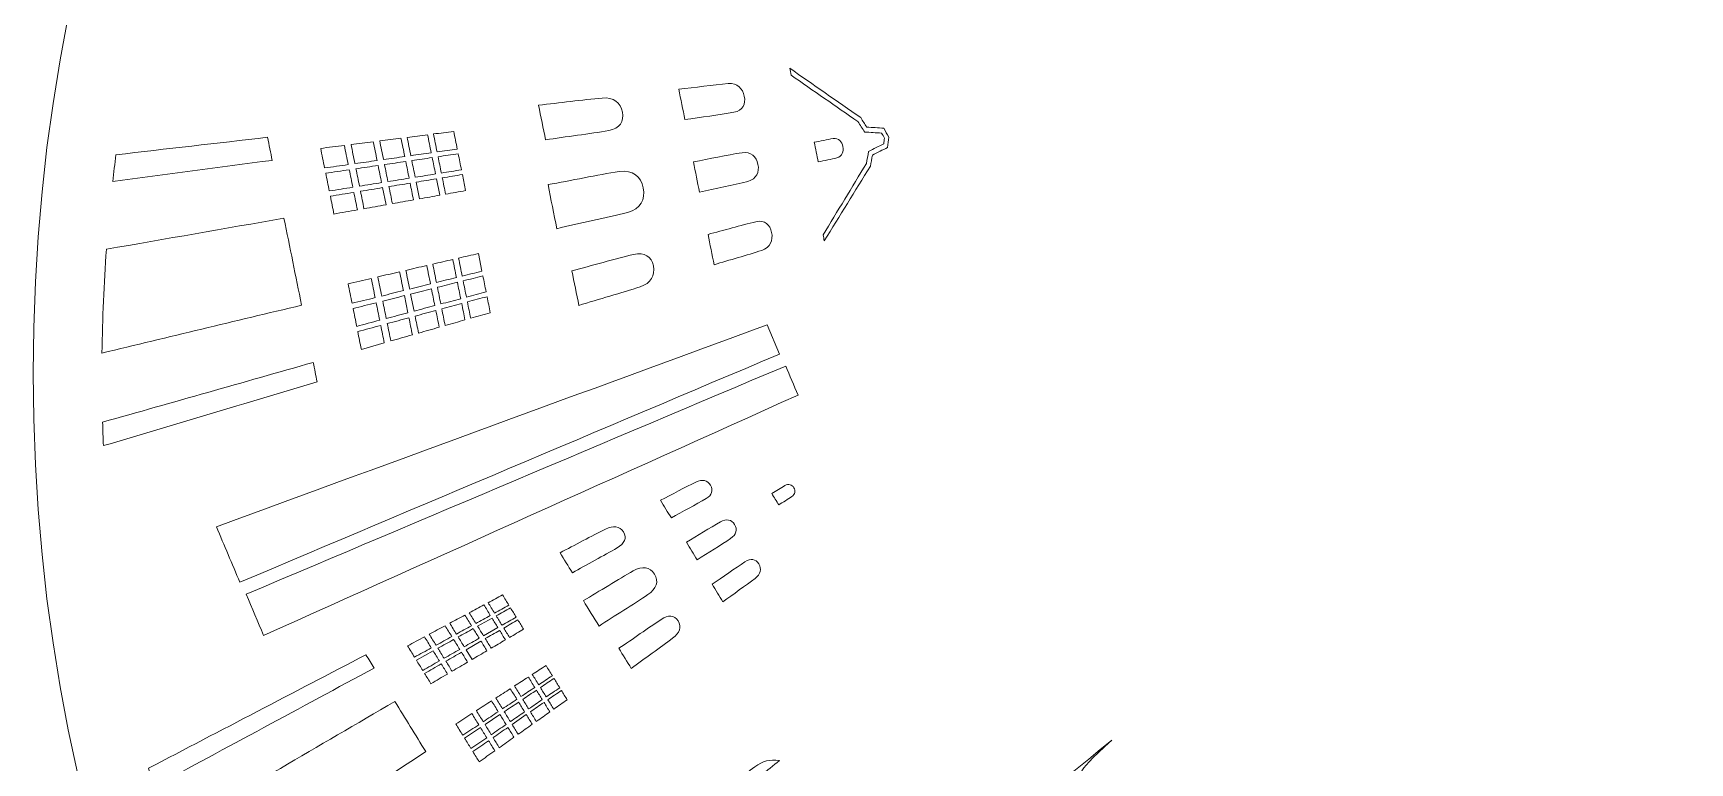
# Model space of a CAD drawing. Header units: millimetres. Extents: x -751 to 1411, y -446 to 1681.
# Drawn here: x -697.1 to -225.6, y -58 to 149.6 of the extents above; entities that cross this region are included whole.
import ezdxf

# ---------------------------------------------------------------- set-up
doc = ezdxf.new("R2010")
doc.units = ezdxf.units.MM
doc.header["$MEASUREMENT"] = 0
doc.layers.add('Layer 6', color=7, linetype='Continuous')

msp = doc.modelspace()

# ---------------------------------------------------------------- linework, layer by layer
at = {"layer": 'Layer 6', "lineweight": 0}
for points, knots in [([(-198.52, 551.4), (-477.55, 551.4), (-697.08, 331.88), (-697.08, 52.85), (-697.08, -226.18), (-477.55, -445.71), (-198.52, -445.71), (80.51, -445.71), (300.03, -226.18), (300.03, 52.85), (300.03, 331.88), (80.51, 551.4), (-198.52, 551.4)], [0, 0, 0, 0, 1, 1, 1, 2, 2, 2, 3, 3, 3, 4, 4, 4, 4]), ([(-459.96, 112.5), (-459.75, 113.67), (-459.54, 114.83), (-459.33, 115.99), (-457.88, 116.71), (-456.44, 117.43), (-455, 118.14), (-454.94, 118.69), (-454.88, 119.23), (-454.82, 119.77), (-455.08, 120.24), (-455.35, 120.72), (-455.61, 121.2), (-457.21, 121.29), (-458.82, 121.38), (-460.42, 121.47), (-461.07, 122.46), (-461.71, 123.45), (-462.35, 124.44), (-468.69, 128.85), (-475.04, 133.26), (-481.39, 137.67), (-481.52, 138.34), (-481.65, 139), (-481.78, 139.66), (-475.05, 134.97), (-468.31, 130.27), (-461.57, 125.58), (-460.99, 124.68), (-460.42, 123.79), (-459.84, 122.9), (-458.22, 122.8), (-456.61, 122.69), (-454.99, 122.59), (-454.52, 121.73), (-454.06, 120.88), (-453.59, 120.02), (-453.69, 119.05), (-453.79, 118.08), (-453.9, 117.1), (-455.34, 116.37), (-456.79, 115.64), (-458.24, 114.91), (-458.43, 113.86), (-458.61, 112.81), (-458.8, 111.76), (-463.18, 104.67), (-467.55, 97.58), (-471.93, 90.5), (-472.04, 91.07), (-472.15, 91.63), (-472.27, 92.2), (-468.16, 98.97), (-464.06, 105.74), (-459.96, 112.5)], [0, 0, 0, 0, 1, 1, 1, 2, 2, 2, 3, 3, 3, 4, 4, 4, 5, 5, 5, 6, 6, 6, 7, 7, 7, 8, 8, 8, 9, 9, 9, 10, 10, 10, 11, 11, 11, 12, 12, 12, 13, 13, 13, 14, 14, 14, 15, 15, 15, 16, 16, 16, 17, 17, 17, 18, 18, 18, 18]), ([(-497.63, 127.11), (-501.91, 126.31), (-507.11, 125.76), (-511.58, 125.02), (-512.18, 127.93), (-512.76, 130.8), (-513.32, 133.7), (-508.79, 134.14), (-503.64, 134.92), (-499.27, 135.26), (-496.68, 135.46), (-495.13, 133.85), (-494.69, 131.67), (-494.25, 129.5), (-495.1, 127.58), (-497.63, 127.11)], [0, 0, 0, 0, 1, 1, 1, 2, 2, 2, 3, 3, 3, 4, 4, 4, 5, 5, 5, 5]), ([(-533.28, 121.92), (-538.65, 120.96), (-545.55, 120.17), (-551.23, 119.25), (-551.94, 122.55), (-552.6, 125.83), (-553.23, 129.14), (-547.47, 129.71), (-540.62, 130.7), (-535.14, 131.16), (-531.92, 131.42), (-529.92, 129.85), (-529.38, 127.17), (-528.84, 124.48), (-530.12, 122.48), (-533.28, 121.92)], [0, 0, 0, 0, 1, 1, 1, 2, 2, 2, 3, 3, 3, 4, 4, 4, 5, 5, 5, 5]), ([(-673.52, 115.01), (-659.13, 116.67), (-644.75, 118.33), (-630.36, 119.98), (-629.92, 117.8), (-629.48, 115.61), (-629.03, 113.43), (-644.17, 111.44), (-659.3, 109.44), (-674.44, 107.44), (-674.15, 109.97), (-673.84, 112.49), (-673.52, 115.01)], [0, 0, 0, 0, 1, 1, 1, 2, 2, 2, 3, 3, 3, 4, 4, 4, 4]), ([(-605.51, 112.49), (-605.88, 114.3), (-606.24, 116.12), (-606.61, 117.93), (-604.5, 118.2), (-602.39, 118.47), (-600.28, 118.74), (-599.92, 116.96), (-599.55, 115.17), (-599.19, 113.39), (-601.3, 113.09), (-603.4, 112.79), (-605.51, 112.49)], [0, 0, 0, 0, 1, 1, 1, 2, 2, 2, 3, 3, 3, 4, 4, 4, 4]), ([(-597.38, 113.65), (-597.73, 115.42), (-598.09, 117.2), (-598.45, 118.98), (-596.43, 119.23), (-594.41, 119.49), (-592.39, 119.75), (-592.03, 118), (-591.68, 116.26), (-591.33, 114.51), (-593.34, 114.22), (-595.36, 113.94), (-597.38, 113.65)], [0, 0, 0, 0, 1, 1, 1, 2, 2, 2, 3, 3, 3, 4, 4, 4, 4]), ([(-589.59, 114.76), (-589.94, 116.5), (-590.29, 118.24), (-590.64, 119.97), (-588.7, 120.22), (-586.76, 120.47), (-584.83, 120.72), (-584.48, 119.01), (-584.13, 117.3), (-583.79, 115.59), (-585.72, 115.31), (-587.65, 115.03), (-589.59, 114.76)], [0, 0, 0, 0, 1, 1, 1, 2, 2, 2, 3, 3, 3, 4, 4, 4, 4]), ([(-582.12, 115.82), (-582.46, 117.53), (-582.81, 119.23), (-583.15, 120.93), (-581.23, 121.18), (-579.31, 121.42), (-577.39, 121.67), (-577.05, 119.99), (-576.71, 118.32), (-576.38, 116.64), (-578.29, 116.37), (-580.21, 116.1), (-582.12, 115.82)], [0, 0, 0, 0, 1, 1, 1, 2, 2, 2, 3, 3, 3, 4, 4, 4, 4]), ([(-473.66, 112.97), (-474.05, 114.85), (-474.42, 116.71), (-474.79, 118.6), (-473.1, 118.86), (-471.03, 119.4), (-469.42, 119.6), (-467.82, 119.8), (-466.91, 118.72), (-466.63, 117.34), (-466.36, 115.97), (-466.78, 114.61), (-468.33, 114.16), (-469.89, 113.71), (-472.01, 113.4), (-473.66, 112.97)], [0, 0, 0, 0, 1, 1, 1, 2, 2, 2, 3, 3, 3, 4, 4, 4, 5, 5, 5, 5]), ([(-614.12, 111.26), (-614.5, 113.12), (-614.88, 114.97), (-615.25, 116.83), (-613.01, 117.12), (-610.76, 117.4), (-608.51, 117.69), (-608.15, 115.87), (-607.78, 114.04), (-607.41, 112.22), (-609.65, 111.9), (-611.89, 111.58), (-614.12, 111.26)], [0, 0, 0, 0, 1, 1, 1, 2, 2, 2, 3, 3, 3, 4, 4, 4, 4]), ([(-582.57, 109.55), (-584.49, 109.24), (-586.42, 108.93), (-588.35, 108.62), (-588.67, 110.2), (-588.99, 111.78), (-589.31, 113.36), (-587.37, 113.65), (-585.44, 113.93), (-583.51, 114.21), (-583.2, 112.66), (-582.88, 111.1), (-582.57, 109.55)], [0, 0, 0, 0, 1, 1, 1, 2, 2, 2, 3, 3, 3, 4, 4, 4, 4]), ([(-580.91, 109.81), (-581.22, 111.36), (-581.53, 112.91), (-581.84, 114.46), (-579.93, 114.74), (-578.02, 115.02), (-576.1, 115.3), (-575.8, 113.78), (-575.49, 112.25), (-575.18, 110.73), (-577.09, 110.42), (-579, 110.12), (-580.91, 109.81)], [0, 0, 0, 0, 1, 1, 1, 2, 2, 2, 3, 3, 3, 4, 4, 4, 4]), ([(-493.68, 107.45), (-497.91, 106.35), (-503.02, 105.42), (-507.42, 104.36), (-508.03, 107.25), (-508.6, 110.12), (-509.17, 113.03), (-504.7, 113.79), (-499.63, 114.96), (-495.32, 115.61), (-492.77, 115.99), (-491.23, 114.47), (-490.8, 112.29), (-490.36, 110.12), (-491.19, 108.11), (-493.68, 107.45)], [0, 0, 0, 0, 1, 1, 1, 2, 2, 2, 3, 3, 3, 4, 4, 4, 5, 5, 5, 5]), ([(-606.1, 105.78), (-608.34, 105.42), (-610.57, 105.06), (-612.8, 104.71), (-613.14, 106.39), (-613.48, 108.08), (-613.82, 109.77), (-611.59, 110.1), (-609.35, 110.43), (-607.11, 110.75), (-606.78, 109.1), (-606.44, 107.44), (-606.1, 105.78)], [0, 0, 0, 0, 1, 1, 1, 2, 2, 2, 3, 3, 3, 4, 4, 4, 4]), ([(-597.92, 107.09), (-600.02, 106.75), (-602.12, 106.42), (-604.21, 106.08), (-604.55, 107.73), (-604.88, 109.38), (-605.21, 111.03), (-603.11, 111.34), (-601.01, 111.65), (-598.9, 111.96), (-598.58, 110.33), (-598.25, 108.71), (-597.92, 107.09)], [0, 0, 0, 0, 1, 1, 1, 2, 2, 2, 3, 3, 3, 4, 4, 4, 4]), ([(-590.08, 108.34), (-592.09, 108.02), (-594.1, 107.7), (-596.11, 107.38), (-596.43, 108.99), (-596.76, 110.61), (-597.09, 112.22), (-595.07, 112.52), (-593.06, 112.81), (-591.04, 113.11), (-590.72, 111.52), (-590.4, 109.93), (-590.08, 108.34)], [0, 0, 0, 0, 1, 1, 1, 2, 2, 2, 3, 3, 3, 4, 4, 4, 4]), ([(-579.69, 103.8), (-580, 105.35), (-580.32, 106.9), (-580.63, 108.45), (-578.72, 108.76), (-576.82, 109.07), (-574.91, 109.38), (-574.91, 109.38), (-573.99, 104.82), (-573.99, 104.82), (-575.89, 104.48), (-577.79, 104.14), (-579.69, 103.8)], [0, 0, 0, 0, 1, 1, 1, 2, 2, 2, 3, 3, 3, 4, 4, 4, 4]), ([(-527.93, 98.59), (-533.98, 96.99), (-541.65, 95.55), (-548.02, 93.98), (-548.91, 98.18), (-549.74, 102.33), (-550.55, 106.54), (-544.08, 107.62), (-536.46, 109.31), (-530.27, 110.23), (-526.45, 110.8), (-524.1, 108.83), (-523.44, 105.58), (-522.79, 102.32), (-524.19, 99.58), (-527.93, 98.59)], [0, 0, 0, 0, 1, 1, 1, 2, 2, 2, 3, 3, 3, 4, 4, 4, 5, 5, 5, 5]), ([(-611.47, 98.15), (-611.81, 99.84), (-612.15, 101.53), (-612.5, 103.22), (-610.27, 103.58), (-608.04, 103.95), (-605.81, 104.31), (-605.47, 102.65), (-605.14, 101), (-604.8, 99.34), (-607.02, 98.94), (-609.25, 98.55), (-611.47, 98.15)], [0, 0, 0, 0, 1, 1, 1, 2, 2, 2, 3, 3, 3, 4, 4, 4, 4]), ([(-602.92, 99.67), (-603.25, 101.32), (-603.58, 102.97), (-603.92, 104.62), (-601.82, 104.97), (-599.73, 105.31), (-597.63, 105.66), (-597.63, 105.66), (-596.65, 100.79), (-596.65, 100.79), (-598.74, 100.42), (-600.83, 100.04), (-602.92, 99.67)], [0, 0, 0, 0, 1, 1, 1, 2, 2, 2, 3, 3, 3, 4, 4, 4, 4]), ([(-594.84, 101.11), (-595.17, 102.72), (-595.49, 104.34), (-595.82, 105.95), (-593.81, 106.28), (-591.8, 106.61), (-589.8, 106.94), (-589.48, 105.35), (-589.16, 103.76), (-588.83, 102.18), (-590.84, 101.82), (-592.84, 101.46), (-594.84, 101.11)], [0, 0, 0, 0, 1, 1, 1, 2, 2, 2, 3, 3, 3, 4, 4, 4, 4]), ([(-587.11, 102.48), (-587.11, 102.48), (-588.06, 107.23), (-588.06, 107.23), (-586.14, 107.54), (-584.22, 107.86), (-582.29, 108.17), (-582.29, 108.17), (-581.35, 103.51), (-581.35, 103.51), (-583.27, 103.17), (-585.19, 102.82), (-587.11, 102.48)], [0, 0, 0, 0, 1, 1, 1, 2, 2, 2, 3, 3, 3, 4, 4, 4, 4]), ([(-676.23, 88.13), (-659.39, 91.07), (-642.54, 94.01), (-625.69, 96.95), (-624.02, 88.7), (-622.35, 80.46), (-620.68, 72.21), (-639.62, 67.67), (-658.55, 63.13), (-677.49, 58.59), (-677.35, 68.45), (-676.93, 78.29), (-676.23, 88.13)], [0, 0, 0, 0, 1, 1, 1, 2, 2, 2, 3, 3, 3, 4, 4, 4, 4]), ([(-486.91, 92.92), (-486.48, 90.74), (-487.29, 88.65), (-489.74, 87.81), (-493.89, 86.4), (-498.94, 85.09), (-503.27, 83.7), (-503.88, 86.59), (-504.45, 89.46), (-505.01, 92.37), (-500.62, 93.45), (-495.62, 95), (-491.38, 95.96), (-488.86, 96.53), (-487.35, 95.1), (-486.91, 92.92)], [0, 0, 0, 0, 1, 1, 1, 2, 2, 2, 3, 3, 3, 4, 4, 4, 5, 5, 5, 5]), ([(-577.65, 85.21), (-577.31, 83.51), (-576.96, 81.8), (-576.62, 80.09), (-578.51, 79.62), (-580.4, 79.15), (-582.3, 78.68), (-582.65, 80.42), (-583, 82.16), (-583.35, 83.89), (-581.45, 84.33), (-579.55, 84.77), (-577.65, 85.21)], [0, 0, 0, 0, 1, 1, 1, 2, 2, 2, 3, 3, 3, 4, 4, 4, 4]), ([(-574.98, 80.49), (-575.33, 82.19), (-575.67, 83.89), (-576.01, 85.6), (-574.13, 86.03), (-572.25, 86.47), (-570.37, 86.9), (-570.37, 86.9), (-569.36, 81.88), (-569.36, 81.88), (-571.23, 81.42), (-573.11, 80.96), (-574.98, 80.49)], [0, 0, 0, 0, 1, 1, 1, 2, 2, 2, 3, 3, 3, 4, 4, 4, 4]), ([(-520.57, 83.37), (-520.03, 80.69), (-521.26, 78.46), (-524.32, 77.43), (-529.54, 75.68), (-536.23, 73.89), (-541.74, 72.14), (-542.44, 75.44), (-543.1, 78.71), (-543.73, 82.03), (-538.15, 83.42), (-531.49, 85.42), (-526.18, 86.66), (-523.06, 87.39), (-521.11, 86.06), (-520.57, 83.37)], [0, 0, 0, 0, 1, 1, 1, 2, 2, 2, 3, 3, 3, 4, 4, 4, 5, 5, 5, 5]), ([(-592.79, 81.7), (-592.43, 79.92), (-592.06, 78.14), (-591.7, 76.35), (-593.77, 75.84), (-595.83, 75.33), (-597.89, 74.82), (-598.26, 76.64), (-598.62, 78.45), (-598.99, 80.26), (-596.92, 80.74), (-594.85, 81.22), (-592.79, 81.7)], [0, 0, 0, 0, 1, 1, 1, 2, 2, 2, 3, 3, 3, 4, 4, 4, 4]), ([(-585.06, 83.5), (-584.71, 81.75), (-584.35, 80.01), (-584, 78.26), (-585.97, 77.77), (-587.95, 77.28), (-589.92, 76.79), (-590.28, 78.57), (-590.64, 80.34), (-591, 82.12), (-589.02, 82.58), (-587.04, 83.04), (-585.06, 83.5)], [0, 0, 0, 0, 1, 1, 1, 2, 2, 2, 3, 3, 3, 4, 4, 4, 4]), ([(-573.77, 74.49), (-574.08, 76.03), (-574.4, 77.58), (-574.71, 79.13), (-572.83, 79.6), (-570.96, 80.07), (-569.09, 80.54), (-568.78, 79.02), (-568.47, 77.5), (-568.17, 75.98), (-570.03, 75.48), (-571.9, 74.98), (-573.77, 74.49)], [0, 0, 0, 0, 1, 1, 1, 2, 2, 2, 3, 3, 3, 4, 4, 4, 4]), ([(-600.85, 79.83), (-600.49, 78.01), (-600.12, 76.19), (-599.75, 74.36), (-601.94, 73.82), (-604.13, 73.28), (-606.33, 72.74), (-606.7, 74.59), (-607.08, 76.45), (-607.45, 78.3), (-605.25, 78.81), (-603.05, 79.32), (-600.85, 79.83)], [0, 0, 0, 0, 1, 1, 1, 2, 2, 2, 3, 3, 3, 4, 4, 4, 4]), ([(-589.64, 75.37), (-587.66, 75.87), (-585.69, 76.36), (-583.72, 76.86), (-583.4, 75.27), (-583.08, 73.69), (-582.76, 72.1), (-584.72, 71.58), (-586.69, 71.05), (-588.66, 70.53), (-588.66, 70.53), (-589.64, 75.37), (-589.64, 75.37)], [0, 0, 0, 0, 1, 1, 1, 2, 2, 2, 3, 3, 3, 4, 4, 4, 4]), ([(-582.02, 77.29), (-580.12, 77.76), (-578.23, 78.24), (-576.34, 78.72), (-576.03, 77.16), (-575.71, 75.61), (-575.4, 74.05), (-577.29, 73.55), (-579.17, 73.05), (-581.06, 72.55), (-581.38, 74.13), (-581.7, 75.71), (-582.02, 77.29)], [0, 0, 0, 0, 1, 1, 1, 2, 2, 2, 3, 3, 3, 4, 4, 4, 4]), ([(-599.45, 72.9), (-599.12, 71.24), (-598.78, 69.59), (-598.45, 67.93), (-600.63, 67.35), (-602.82, 66.77), (-605, 66.19), (-605.34, 67.88), (-605.68, 69.56), (-606.02, 71.25), (-603.83, 71.8), (-601.64, 72.35), (-599.45, 72.9)], [0, 0, 0, 0, 1, 1, 1, 2, 2, 2, 3, 3, 3, 4, 4, 4, 4]), ([(-597.59, 73.37), (-595.53, 73.89), (-593.47, 74.41), (-591.42, 74.92), (-591.42, 74.92), (-590.43, 70.06), (-590.43, 70.06), (-592.49, 69.51), (-594.54, 68.97), (-596.59, 68.42), (-596.93, 70.07), (-597.26, 71.72), (-597.59, 73.37)], [0, 0, 0, 0, 1, 1, 1, 2, 2, 2, 3, 3, 3, 4, 4, 4, 4]), ([(-575.12, 72.68), (-574.81, 71.13), (-574.49, 69.57), (-574.18, 68.02), (-576.06, 67.49), (-577.94, 66.95), (-579.82, 66.42), (-580.14, 68), (-580.46, 69.58), (-580.78, 71.16), (-578.89, 71.66), (-577.01, 72.17), (-575.12, 72.68)], [0, 0, 0, 0, 1, 1, 1, 2, 2, 2, 3, 3, 3, 4, 4, 4, 4]), ([(-567.89, 74.63), (-567.59, 73.11), (-567.28, 71.59), (-566.97, 70.07), (-568.83, 69.54), (-570.7, 69.01), (-572.56, 68.48), (-572.87, 70.03), (-573.18, 71.57), (-573.5, 73.12), (-571.63, 73.63), (-569.76, 74.13), (-567.89, 74.63)], [0, 0, 0, 0, 1, 1, 1, 2, 2, 2, 3, 3, 3, 4, 4, 4, 4]), ([(-638.24, -6.66), (-640.47, -1.4), (-642.69, 3.87), (-644.92, 9.14), (-592.68, 28.29), (-540.44, 47.44), (-488.2, 66.59), (-488.2, 66.59), (-484.69, 58.29), (-484.69, 58.29), (-535.88, 36.64), (-587.06, 14.99), (-638.24, -6.66)], [0, 0, 0, 0, 1, 1, 1, 2, 2, 2, 3, 3, 3, 4, 4, 4, 4]), ([(-598.15, 66.47), (-597.81, 64.81), (-597.48, 63.15), (-597.14, 61.5), (-597.14, 61.5), (-603.67, 59.64), (-603.67, 59.64), (-604.02, 61.33), (-604.36, 63.01), (-604.7, 64.7), (-602.52, 65.29), (-600.33, 65.88), (-598.15, 66.47)], [0, 0, 0, 0, 1, 1, 1, 2, 2, 2, 3, 3, 3, 4, 4, 4, 4]), ([(-590.14, 68.63), (-589.81, 67.01), (-589.49, 65.39), (-589.16, 63.77), (-591.21, 63.18), (-593.25, 62.6), (-595.3, 62.02), (-595.63, 63.67), (-595.97, 65.32), (-596.3, 66.97), (-594.25, 67.52), (-592.19, 68.07), (-590.14, 68.63)], [0, 0, 0, 0, 1, 1, 1, 2, 2, 2, 3, 3, 3, 4, 4, 4, 4]), ([(-582.47, 70.7), (-582.15, 69.11), (-581.83, 67.53), (-581.51, 65.94), (-583.47, 65.38), (-585.43, 64.82), (-587.39, 64.27), (-587.72, 65.88), (-588.04, 67.49), (-588.37, 69.11), (-586.4, 69.64), (-584.44, 70.17), (-582.47, 70.7)], [0, 0, 0, 0, 1, 1, 1, 2, 2, 2, 3, 3, 3, 4, 4, 4, 4]), ([(-677.31, 38.91), (-657.34, 44.57), (-637.36, 50.24), (-617.38, 55.91), (-617, 54.07), (-616.63, 52.23), (-616.26, 50.4), (-636.53, 44.34), (-656.8, 38.28), (-677.08, 32.23), (-677.17, 34.46), (-677.25, 36.68), (-677.31, 38.91)], [0, 0, 0, 0, 1, 1, 1, 2, 2, 2, 3, 3, 3, 4, 4, 4, 4]), ([(-631.48, -21.79), (-633.14, -17.88), (-634.79, -13.97), (-636.45, -10.06), (-585.27, 11.6), (-534.09, 33.25), (-482.91, 54.9), (-481.74, 52.14), (-480.57, 49.37), (-479.4, 46.61), (-530.09, 23.81), (-580.79, 1.01), (-631.48, -21.79)], [0, 0, 0, 0, 1, 1, 1, 2, 2, 2, 3, 3, 3, 4, 4, 4, 4]), ([(-515.44, 11.67), (-516.49, 13.33), (-517.51, 14.99), (-518.52, 16.68), (-515.33, 18.28), (-511.51, 20.41), (-508.48, 21.88), (-506.68, 22.75), (-505.21, 22.41), (-504.33, 20.97), (-503.45, 19.54), (-503.88, 18.17), (-505.58, 17.16), (-508.45, 15.46), (-512.35, 13.43), (-515.44, 11.67)], [0, 0, 0, 0, 1, 1, 1, 2, 2, 2, 3, 3, 3, 4, 4, 4, 5, 5, 5, 5]), ([(-486.87, 18.63), (-485.72, 19.28), (-484.2, 20.3), (-483.13, 20.87), (-482.06, 21.44), (-481.14, 21.17), (-480.59, 20.27), (-480.03, 19.36), (-480.2, 18.42), (-481.19, 17.72), (-482.18, 17.02), (-483.78, 16.11), (-484.87, 15.38), (-485.56, 16.45), (-486.22, 17.53), (-486.87, 18.63)], [0, 0, 0, 0, 1, 1, 1, 2, 2, 2, 3, 3, 3, 4, 4, 4, 5, 5, 5, 5]), ([(-547.13, 1.77), (-543.08, 3.82), (-537.99, 6.62), (-534.2, 8.48), (-531.97, 9.57), (-530.16, 9.42), (-529.09, 7.66), (-528.02, 5.91), (-528.79, 4.37), (-530.91, 3.13), (-534.53, 1.01), (-539.68, -1.7), (-543.61, -3.94), (-544.82, -2.05), (-545.99, -0.16), (-547.13, 1.77)], [0, 0, 0, 0, 1, 1, 1, 2, 2, 2, 3, 3, 3, 4, 4, 4, 5, 5, 5, 5]), ([(-498.6, 5.81), (-501.37, 3.93), (-505.13, 1.68), (-508.1, -0.27), (-509.15, 1.39), (-510.17, 3.05), (-511.18, 4.74), (-508.1, 6.52), (-504.42, 8.88), (-501.5, 10.52), (-499.77, 11.49), (-498.33, 11.2), (-497.45, 9.77), (-496.57, 8.34), (-496.96, 6.92), (-498.6, 5.81)], [0, 0, 0, 0, 1, 1, 1, 2, 2, 2, 3, 3, 3, 4, 4, 4, 5, 5, 5, 5]), ([(-494.52, -0.83), (-492.86, 0.24), (-491.45, 0.01), (-490.57, -1.42), (-489.69, -2.85), (-490.05, -4.33), (-491.62, -5.54), (-494.29, -7.6), (-497.9, -10.07), (-500.76, -12.21), (-501.81, -10.55), (-502.83, -8.89), (-503.84, -7.2), (-500.88, -5.23), (-497.33, -2.64), (-494.52, -0.83)], [0, 0, 0, 0, 1, 1, 1, 2, 2, 2, 3, 3, 3, 4, 4, 4, 5, 5, 5, 5]), ([(-526.28, -3.42), (-523.7, -1.98), (-521.55, -2.2), (-520.24, -4.33), (-518.93, -6.46), (-519.69, -8.49), (-522.14, -10.15), (-526.11, -12.86), (-531.72, -16.26), (-536.01, -19.1), (-537.55, -16.7), (-539.03, -14.3), (-540.48, -11.85), (-536.02, -9.27), (-530.47, -5.77), (-526.28, -3.42)], [0, 0, 0, 0, 1, 1, 1, 2, 2, 2, 3, 3, 3, 4, 4, 4, 5, 5, 5, 5]), ([(-566.97, -16.07), (-568.34, -16.83), (-569.71, -17.58), (-571.09, -18.34), (-571.71, -17.34), (-572.33, -16.33), (-572.95, -15.33), (-571.56, -14.59), (-570.18, -13.85), (-568.79, -13.11), (-568.18, -14.09), (-567.57, -15.08), (-566.97, -16.07)], [0, 0, 0, 0, 1, 1, 1, 2, 2, 2, 3, 3, 3, 4, 4, 4, 4]), ([(-565.78, -15.42), (-566.39, -14.43), (-566.99, -13.45), (-567.6, -12.47), (-566.23, -11.73), (-564.85, -11), (-563.48, -10.26), (-562.89, -11.23), (-562.29, -12.2), (-561.69, -13.17), (-563.06, -13.92), (-564.42, -14.67), (-565.78, -15.42)], [0, 0, 0, 0, 1, 1, 1, 2, 2, 2, 3, 3, 3, 4, 4, 4, 4]), ([(-563.64, -18.89), (-564.19, -17.99), (-564.74, -17.1), (-565.29, -16.2), (-563.93, -15.45), (-562.58, -14.7), (-561.22, -13.94), (-560.67, -14.82), (-560.13, -15.7), (-559.59, -16.58), (-560.94, -17.35), (-562.29, -18.12), (-563.64, -18.89)], [0, 0, 0, 0, 1, 1, 1, 2, 2, 2, 3, 3, 3, 4, 4, 4, 4]), ([(-572.33, -19.02), (-573.76, -19.81), (-575.19, -20.6), (-576.63, -21.39), (-577.26, -20.37), (-577.89, -19.34), (-578.52, -18.31), (-577.08, -17.54), (-575.64, -16.77), (-574.19, -16), (-573.57, -17), (-572.95, -18.01), (-572.33, -19.02)], [0, 0, 0, 0, 1, 1, 1, 2, 2, 2, 3, 3, 3, 4, 4, 4, 4]), ([(-568.9, -21.89), (-569.47, -20.97), (-570.03, -20.06), (-570.59, -19.15), (-570.59, -19.15), (-566.48, -16.86), (-566.48, -16.86), (-565.92, -17.76), (-565.37, -18.66), (-564.82, -19.56), (-564.82, -19.56), (-568.9, -21.89), (-568.9, -21.89)], [0, 0, 0, 0, 1, 1, 1, 2, 2, 2, 3, 3, 3, 4, 4, 4, 4]), ([(-561.5, -22.36), (-562.05, -21.46), (-562.6, -20.57), (-563.15, -19.68), (-561.81, -18.9), (-560.46, -18.13), (-559.11, -17.36), (-558.57, -18.24), (-558.03, -19.12), (-557.49, -20), (-558.82, -20.78), (-560.16, -21.57), (-561.5, -22.36)], [0, 0, 0, 0, 1, 1, 1, 2, 2, 2, 3, 3, 3, 4, 4, 4, 4]), ([(-518.38, -17.24), (-516.32, -15.89), (-514.61, -15.89), (-513.53, -17.64), (-512.45, -19.38), (-513.12, -21.07), (-515.09, -22.57), (-518.45, -25.14), (-523.22, -28.44), (-526.86, -31.15), (-528.07, -29.26), (-529.23, -27.37), (-530.37, -25.44), (-526.62, -22.93), (-521.89, -19.53), (-518.38, -17.24)], [0, 0, 0, 0, 1, 1, 1, 2, 2, 2, 3, 3, 3, 4, 4, 4, 5, 5, 5, 5]), ([(-583.76, -25.32), (-585.35, -26.2), (-586.94, -27.07), (-588.54, -27.95), (-589.2, -26.88), (-589.86, -25.81), (-590.52, -24.73), (-588.92, -23.88), (-587.31, -23.02), (-585.71, -22.16), (-585.06, -23.21), (-584.41, -24.27), (-583.76, -25.32)], [0, 0, 0, 0, 1, 1, 1, 2, 2, 2, 3, 3, 3, 4, 4, 4, 4]), ([(-577.92, -22.1), (-579.42, -22.93), (-580.91, -23.75), (-582.41, -24.58), (-583.06, -23.53), (-583.7, -22.48), (-584.35, -21.43), (-582.84, -20.63), (-581.33, -19.82), (-579.83, -19.01), (-579.19, -20.04), (-578.56, -21.07), (-577.92, -22.1)], [0, 0, 0, 0, 1, 1, 1, 2, 2, 2, 3, 3, 3, 4, 4, 4, 4]), ([(-575.68, -25.74), (-577.16, -26.59), (-578.64, -27.43), (-580.13, -28.28), (-580.72, -27.32), (-581.3, -26.37), (-581.89, -25.42), (-580.4, -24.59), (-578.9, -23.76), (-577.41, -22.93), (-576.83, -23.87), (-576.25, -24.8), (-575.68, -25.74)], [0, 0, 0, 0, 1, 1, 1, 2, 2, 2, 3, 3, 3, 4, 4, 4, 4]), ([(-576.12, -22.21), (-574.69, -21.42), (-573.26, -20.63), (-571.83, -19.83), (-571.26, -20.75), (-570.7, -21.67), (-570.13, -22.58), (-571.55, -23.39), (-572.97, -24.2), (-574.39, -25.01), (-574.97, -24.08), (-575.54, -23.15), (-576.12, -22.21)], [0, 0, 0, 0, 1, 1, 1, 2, 2, 2, 3, 3, 3, 4, 4, 4, 4]), ([(-569.63, -23.39), (-569.07, -24.31), (-568.5, -25.23), (-567.93, -26.14), (-569.34, -26.97), (-570.75, -27.8), (-572.16, -28.63), (-572.16, -28.63), (-573.89, -25.83), (-573.89, -25.83), (-573.89, -25.83), (-569.63, -23.39), (-569.63, -23.39)], [0, 0, 0, 0, 1, 1, 1, 2, 2, 2, 3, 3, 3, 4, 4, 4, 4]), ([(-566.72, -25.43), (-567.28, -24.52), (-567.84, -23.6), (-568.41, -22.69), (-567.05, -21.91), (-565.69, -21.13), (-564.33, -20.35), (-563.77, -21.25), (-563.22, -22.15), (-562.67, -23.04), (-564.02, -23.84), (-565.37, -24.63), (-566.72, -25.43)], [0, 0, 0, 0, 1, 1, 1, 2, 2, 2, 3, 3, 3, 4, 4, 4, 4]), ([(-664.25, -59.58), (-643.62, -48.8), (-622.99, -38.04), (-602.36, -27.27), (-601.58, -28.53), (-600.8, -29.79), (-600.02, -31.05), (-620.99, -42.36), (-641.95, -53.67), (-662.92, -64.98), (-663.37, -63.18), (-663.82, -61.38), (-664.25, -59.58)], [0, 0, 0, 0, 1, 1, 1, 2, 2, 2, 3, 3, 3, 4, 4, 4, 4]), ([(-583.24, -26.17), (-582.65, -27.12), (-582.06, -28.08), (-581.47, -29.04), (-583.04, -29.94), (-584.62, -30.84), (-586.2, -31.74), (-586.8, -30.76), (-587.4, -29.79), (-588.01, -28.81), (-588.01, -28.81), (-583.24, -26.17), (-583.24, -26.17)], [0, 0, 0, 0, 1, 1, 1, 2, 2, 2, 3, 3, 3, 4, 4, 4, 4]), ([(-579.61, -29.12), (-578.13, -28.27), (-576.65, -27.42), (-575.17, -26.57), (-574.59, -27.51), (-574.01, -28.44), (-573.43, -29.38), (-574.9, -30.25), (-576.37, -31.11), (-577.85, -31.98), (-578.43, -31.02), (-579.02, -30.07), (-579.61, -29.12)], [0, 0, 0, 0, 1, 1, 1, 2, 2, 2, 3, 3, 3, 4, 4, 4, 4]), ([(-580.94, -29.88), (-580.35, -30.84), (-579.76, -31.8), (-579.17, -32.76), (-580.74, -33.68), (-582.3, -34.6), (-583.87, -35.52), (-584.47, -34.54), (-585.07, -33.57), (-585.67, -32.6), (-584.09, -31.69), (-582.52, -30.79), (-580.94, -29.88)], [0, 0, 0, 0, 1, 1, 1, 2, 2, 2, 3, 3, 3, 4, 4, 4, 4]), ([(-553.2, -35.82), (-553.81, -34.84), (-554.41, -33.86), (-555.02, -32.87), (-553.72, -32.03), (-552.41, -31.18), (-551.11, -30.34), (-550.52, -31.31), (-549.92, -32.27), (-549.32, -33.24), (-550.62, -34.1), (-551.91, -34.96), (-553.2, -35.82)], [0, 0, 0, 0, 1, 1, 1, 2, 2, 2, 3, 3, 3, 4, 4, 4, 4]), ([(-561.28, -36.93), (-560.66, -37.94), (-560.04, -38.95), (-559.42, -39.95), (-560.78, -40.86), (-562.14, -41.77), (-563.5, -42.67), (-564.13, -41.65), (-564.77, -40.62), (-565.4, -39.6), (-564.03, -38.71), (-562.65, -37.82), (-561.28, -36.93)], [0, 0, 0, 0, 1, 1, 1, 2, 2, 2, 3, 3, 3, 4, 4, 4, 4]), ([(-554.33, -36.57), (-555.63, -37.44), (-556.94, -38.31), (-558.24, -39.17), (-558.86, -38.17), (-559.48, -37.17), (-560.1, -36.16), (-558.78, -35.31), (-557.47, -34.46), (-556.15, -33.61), (-555.55, -34.6), (-554.94, -35.58), (-554.33, -36.57)], [0, 0, 0, 0, 1, 1, 1, 2, 2, 2, 3, 3, 3, 4, 4, 4, 4]), ([(-557.75, -39.98), (-556.45, -39.11), (-555.14, -38.23), (-553.84, -37.36), (-553.29, -38.26), (-552.73, -39.16), (-552.18, -40.05), (-553.47, -40.94), (-554.77, -41.83), (-556.06, -42.71), (-556.62, -41.8), (-557.19, -40.89), (-557.75, -39.98)], [0, 0, 0, 0, 1, 1, 1, 2, 2, 2, 3, 3, 3, 4, 4, 4, 4]), ([(-552.72, -36.61), (-551.43, -35.74), (-550.14, -34.88), (-548.85, -34.02), (-548.3, -34.89), (-547.76, -35.77), (-547.22, -36.65), (-548.5, -37.53), (-549.78, -38.41), (-551.06, -39.29), (-551.62, -38.39), (-552.17, -37.5), (-552.72, -36.61)], [0, 0, 0, 0, 1, 1, 1, 2, 2, 2, 3, 3, 3, 4, 4, 4, 4]), ([(-550.58, -40.08), (-549.3, -39.19), (-548.02, -38.31), (-546.74, -37.43), (-546.2, -38.31), (-545.66, -39.18), (-545.12, -40.06), (-546.39, -40.96), (-547.66, -41.86), (-548.93, -42.76), (-549.48, -41.86), (-550.03, -40.97), (-550.58, -40.08)], [0, 0, 0, 0, 1, 1, 1, 2, 2, 2, 3, 3, 3, 4, 4, 4, 4]), ([(-659.25, -78.64), (-637.55, -65.95), (-615.85, -53.26), (-594.15, -40.56), (-591.21, -45.32), (-588.27, -50.08), (-585.33, -54.84), (-607.85, -69.62), (-630.37, -84.41), (-652.88, -99.19), (-655.14, -92.38), (-657.26, -85.53), (-659.25, -78.64)], [0, 0, 0, 0, 1, 1, 1, 2, 2, 2, 3, 3, 3, 4, 4, 4, 4]), ([(-566.64, -40.4), (-566, -41.43), (-565.36, -42.46), (-564.73, -43.49), (-566.15, -44.43), (-567.57, -45.38), (-568.99, -46.32), (-569.64, -45.28), (-570.29, -44.23), (-570.93, -43.18), (-569.5, -42.25), (-568.07, -41.33), (-566.64, -40.4)], [0, 0, 0, 0, 1, 1, 1, 2, 2, 2, 3, 3, 3, 4, 4, 4, 4]), ([(-563, -43.49), (-561.64, -42.58), (-560.28, -41.67), (-558.92, -40.76), (-558.36, -41.68), (-557.79, -42.6), (-557.23, -43.51), (-558.57, -44.44), (-559.92, -45.36), (-561.27, -46.29), (-561.85, -45.36), (-562.42, -44.42), (-563, -43.49)], [0, 0, 0, 0, 1, 1, 1, 2, 2, 2, 3, 3, 3, 4, 4, 4, 4]), ([(-555.56, -43.52), (-554.27, -42.63), (-552.98, -41.74), (-551.69, -40.85), (-551.14, -41.74), (-550.59, -42.64), (-550.03, -43.54), (-551.32, -44.44), (-552.6, -45.35), (-553.88, -46.25), (-554.44, -45.34), (-555, -44.43), (-555.56, -43.52)], [0, 0, 0, 0, 1, 1, 1, 2, 2, 2, 3, 3, 3, 4, 4, 4, 4]), ([(-594.16, -217.79), (-525.24, -161.69), (-460.67, -108.99), (-390.08, -51.58), (-414.52, -73.59), (-375.37, -45.83), (-413.69, -78.7), (-452.01, -111.58), (-539.12, -182.65), (-586.79, -222.85), (-593.53, -224.51), (-590.73, -218.71), (-594.16, -217.79)], [0, 0, 0, 0, 1, 1, 1, 2, 2, 2, 3, 3, 3, 4, 4, 4, 4]), ([(-572.22, -44.02), (-571.57, -45.07), (-570.92, -46.12), (-570.28, -47.18), (-571.79, -48.18), (-573.3, -49.19), (-574.81, -50.19), (-575.47, -49.12), (-576.13, -48.05), (-576.79, -46.98), (-575.27, -45.99), (-573.75, -45.01), (-572.22, -44.02)], [0, 0, 0, 0, 1, 1, 1, 2, 2, 2, 3, 3, 3, 4, 4, 4, 4]), ([(-564.22, -44.31), (-563.64, -45.25), (-563.07, -46.19), (-562.49, -47.12), (-563.9, -48.09), (-565.3, -49.05), (-566.71, -50.02), (-567.3, -49.07), (-567.89, -48.12), (-568.48, -47.16), (-568.48, -47.16), (-564.22, -44.31), (-564.22, -44.31)], [0, 0, 0, 0, 1, 1, 1, 2, 2, 2, 3, 3, 3, 4, 4, 4, 4]), ([(-560.76, -47.11), (-560.76, -47.11), (-556.73, -44.32), (-556.73, -44.32), (-556.16, -45.24), (-555.6, -46.15), (-555.03, -47.07), (-556.37, -48.01), (-557.7, -48.96), (-559.04, -49.9), (-559.62, -48.97), (-560.19, -48.04), (-560.76, -47.11)], [0, 0, 0, 0, 1, 1, 1, 2, 2, 2, 3, 3, 3, 4, 4, 4, 4]), ([(-569.75, -48.02), (-569.16, -48.98), (-568.57, -49.93), (-567.98, -50.89), (-569.48, -51.92), (-570.98, -52.95), (-572.48, -53.97), (-573.08, -53), (-573.68, -52.03), (-574.28, -51.05), (-572.77, -50.04), (-571.26, -49.03), (-569.75, -48.02)], [0, 0, 0, 0, 1, 1, 1, 2, 2, 2, 3, 3, 3, 4, 4, 4, 4]), ([(-567.46, -51.74), (-566.87, -52.69), (-566.28, -53.65), (-565.69, -54.61), (-567.18, -55.65), (-568.66, -56.7), (-570.14, -57.75), (-570.74, -56.78), (-571.35, -55.81), (-571.95, -54.83), (-570.45, -53.8), (-568.96, -52.77), (-567.46, -51.74)], [0, 0, 0, 0, 1, 1, 1, 2, 2, 2, 3, 3, 3, 4, 4, 4, 4]), ([(-566.19, -50.86), (-564.79, -49.89), (-563.38, -48.92), (-561.98, -47.95), (-561.4, -48.88), (-560.82, -49.82), (-560.25, -50.76), (-561.64, -51.74), (-563.04, -52.73), (-564.43, -53.72), (-565.02, -52.76), (-565.61, -51.81), (-566.19, -50.86)], [0, 0, 0, 0, 1, 1, 1, 2, 2, 2, 3, 3, 3, 4, 4, 4, 4]), ([(-495.22, -65.94), (-495.84, -65.12), (-496.47, -64.33), (-497.08, -63.49), (-495.39, -62.18), (-493.32, -60.36), (-491.72, -59.15), (-489.38, -57.39), (-487.45, -57.11), (-484.71, -57.38), (-488.23, -60.25), (-491.72, -63.08), (-495.22, -65.94)], [0, 0, 0, 0, 1, 1, 1, 2, 2, 2, 3, 3, 3, 4, 4, 4, 4])]:
    msp.add_open_spline(points, degree=3, knots=knots, dxfattribs=at)

doc.saveas('drawing.dxf')
